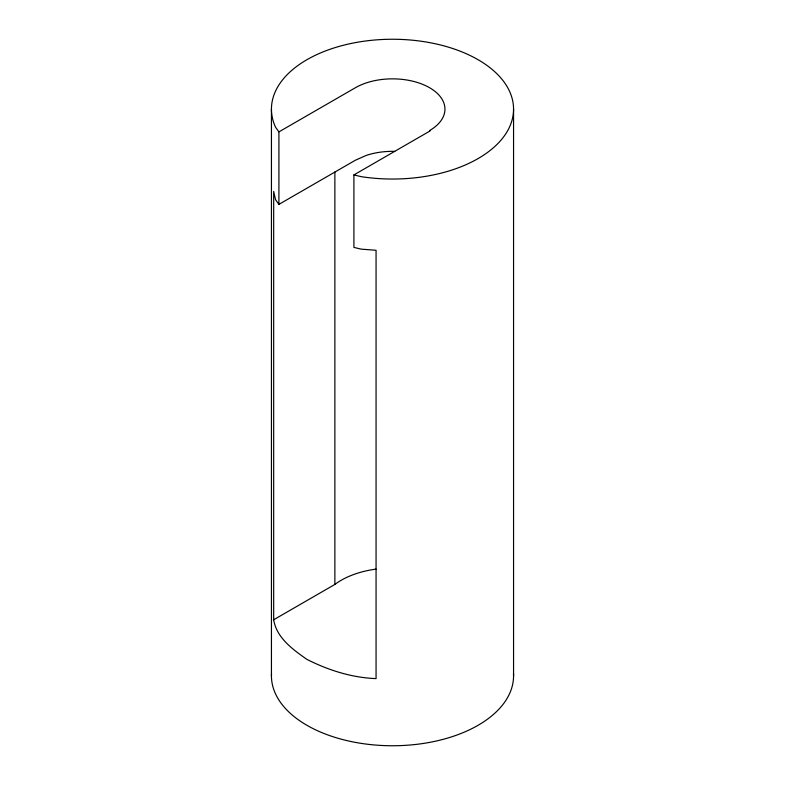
<?xml version="1.0" encoding="UTF-8"?>
<svg xmlns="http://www.w3.org/2000/svg" width="785" height="785" viewBox="0 0 785 785"><rect width="100%" height="100%" fill="white"/><g stroke="black" fill="none" stroke-linecap="round" stroke-linejoin="round"><path stroke-width="1.18" d="M278.911 204.375L278.911 131.89L355.409 87.724A52.458 30.291 0 0 1 429.591 87.724A52.458 30.291 0 0 1 429.591 130.555L430.16 130.889L353.907 174.918L353.907 247.403L361.169 249.139L376.064 250.278L376.064 678.603C351.876 677.72 328.395 670.233 306.896 659.38C292.913 649.548 276.516 637.852 273.68 619.767L273.68 191.432L275.564 199.724L278.911 204.375L355.409 160.219L366.271 155.401A52.458 30.291 0 0 1 394.776 151.368M273.68 619.767L334.871 584.433A72.632 41.939 0 0 1 376.015 569.115M353.907 174.918L361.169 176.654A121.057 69.894 0 0 0 513.096 115.238A121.057 69.894 0 0 0 381.952 39.515A121.057 69.894 0 0 0 275.564 127.229L278.911 131.89M513.557 109.144L513.557 675.856M334.871 172.013L334.871 584.433M271.443 109.144L271.443 675.856M513.498 673.589A121.057 69.894 0 0 1 392.5 745.75A121.057 69.894 0 0 1 271.502 673.589"/></g></svg>
